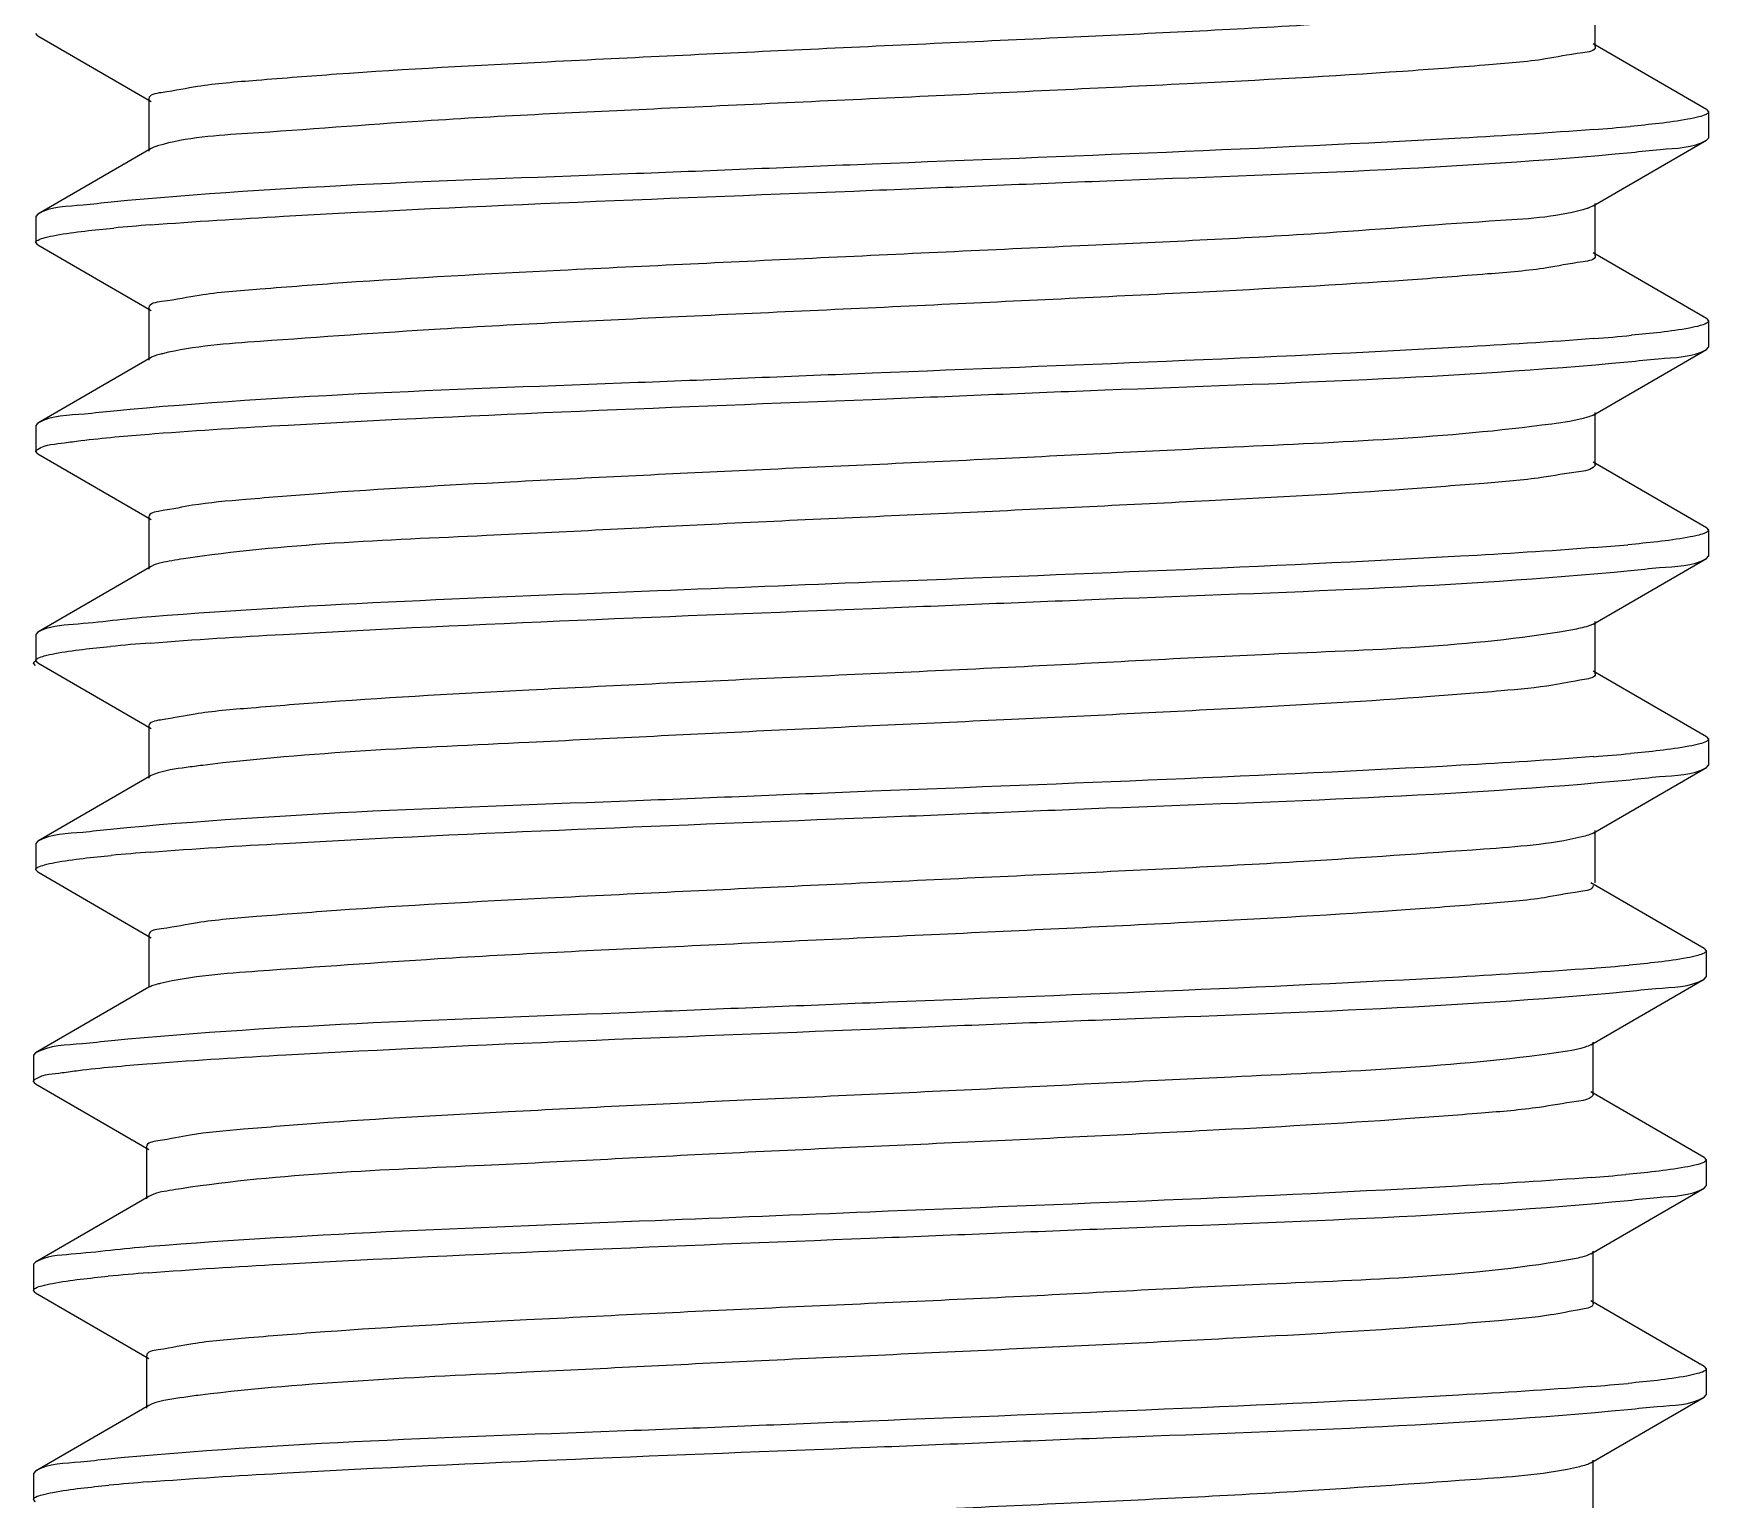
# Model space of a CAD drawing. Extents: x -1396510 to 1250330, y -1892470 to 1623980.
# Drawn here: x -1171017.2 to -1170940.9, y -61075 to -61008.2 of the extents above; entities that cross this region are included whole.
import ezdxf

# ---------------------------------------------------------------- set-up
doc = ezdxf.new("R2010")
doc.units = 0
doc.header["$LTSCALE"] = 1000
doc.header["$MEASUREMENT"] = 0

msp = doc.modelspace()

# ---------------------------------------------------------------- linework, layer by layer
at = {"linetype": 'Continuous'}
for p, q in [((-1170946.063, -61008.811), (-1170946.063, -61006.431)), ((-1171016.976, -61008.32), (-1171017.066, -61008.216)), ((-1171016.976, -61008.32), (-1171011.81, -61011.311)), ((-1170941.001, -61011.681), (-1170946.167, -61008.69)), ((-1171011.914, -61011.19), (-1171011.914, -61013.57)), ((-1170941.001, -61011.681), (-1170940.911, -61011.786)), ((-1170940.911, -61011.785), (-1170940.911, -61012.975)), ((-1170946.167, -61016.071), (-1170941.001, -61013.08)), ((-1170941.001, -61013.08), (-1170940.911, -61012.975)), ((-1171011.81, -61013.45), (-1171016.976, -61016.441)), ((-1170946.167, -61016.071), (-1170946.356, -61016.152)), ((-1170946.063, -61018.33), (-1170946.063, -61015.95)), ((-1171016.976, -61016.441), (-1171017.066, -61016.545)), ((-1171017.066, -61016.545), (-1171017.066, -61017.735)), ((-1171016.976, -61017.839), (-1171017.066, -61017.735)), ((-1171016.976, -61017.839), (-1171011.81, -61020.83)), ((-1170941.001, -61021.201), (-1170946.167, -61018.21)), ((-1171011.914, -61020.71), (-1171011.914, -61023.09)), ((-1170941.001, -61021.201), (-1170940.911, -61021.304)), ((-1170940.911, -61021.305), (-1170940.911, -61022.495)), ((-1171011.81, -61022.969), (-1171016.976, -61025.96)), ((-1170946.167, -61025.59), (-1170941.001, -61022.599)), ((-1170941.001, -61022.599), (-1170940.911, -61022.495)), ((-1171016.976, -61025.96), (-1171017.066, -61026.065)), ((-1171017.066, -61026.065), (-1171017.066, -61027.255)), ((-1170946.063, -61027.85), (-1170946.063, -61025.47)), ((-1171011.908, -61026.457), (-1171011.639, -61026.436)), ((-1171016.976, -61027.359), (-1171017.066, -61027.255)), ((-1171016.976, -61027.359), (-1171011.81, -61030.35)), ((-1170941.001, -61030.72), (-1170946.167, -61027.729)), ((-1171011.914, -61030.229), (-1171011.914, -61032.609)), ((-1170941.001, -61030.72), (-1170940.911, -61030.825)), ((-1170940.911, -61030.824), (-1170940.911, -61032.014)), ((-1170946.167, -61035.11), (-1170941.001, -61032.119)), ((-1170941.001, -61032.119), (-1170940.911, -61032.014)), ((-1171011.81, -61032.489), (-1171016.976, -61035.48)), ((-1170946.063, -61037.369), (-1170946.063, -61034.989)), ((-1171016.976, -61035.48), (-1171017.066, -61035.584)), ((-1171017.066, -61035.584), (-1171017.066, -61036.774)), ((-1171017.08, -61036.999), (-1171017.17, -61036.895)), ((-1171016.976, -61036.878), (-1171017.066, -61036.774)), ((-1171016.976, -61036.878), (-1171011.81, -61039.869)), ((-1170941.001, -61040.24), (-1170946.167, -61037.248)), ((-1171011.914, -61039.749), (-1171011.914, -61042.129)), ((-1170941.001, -61040.24), (-1170940.911, -61040.343)), ((-1170940.911, -61040.344), (-1170940.911, -61041.534)), ((-1171011.81, -61042.008), (-1171016.976, -61044.999)), ((-1171011.665, -61041.942), (-1171011.81, -61042.008)), ((-1170946.167, -61044.629), (-1170941.001, -61041.638)), ((-1170941.001, -61041.638), (-1170940.911, -61041.534)), ((-1171016.976, -61044.999), (-1171017.066, -61045.104)), ((-1171017.066, -61045.104), (-1171017.066, -61046.293)), ((-1170946.063, -61046.888), (-1170946.063, -61044.509)), ((-1171016.976, -61046.398), (-1171017.066, -61046.294)), ((-1171016.976, -61046.398), (-1171011.81, -61049.389)), ((-1170941.105, -61049.88), (-1170946.271, -61046.888)), ((-1171011.914, -61049.268), (-1171011.914, -61051.648)), ((-1170941.105, -61049.88), (-1170941.015, -61049.983)), ((-1170941.015, -61049.984), (-1170941.015, -61051.174)), ((-1170941.105, -61051.278), (-1170941.015, -61051.174)), ((-1171011.914, -61051.648), (-1171017.08, -61054.639)), ((-1170946.271, -61054.269), (-1170941.105, -61051.278)), ((-1170946.167, -61056.528), (-1170946.167, -61054.149)), ((-1171017.08, -61054.639), (-1171017.17, -61054.743)), ((-1171017.17, -61054.743), (-1171017.17, -61055.933)), ((-1171012.012, -61055.136), (-1171011.743, -61055.115)), ((-1171017.08, -61056.038), (-1171017.17, -61055.933)), ((-1171017.08, -61056.038), (-1171011.914, -61059.029)), ((-1170941.105, -61059.399), (-1170946.271, -61056.408)), ((-1171012.018, -61058.908), (-1171012.018, -61061.288)), ((-1170941.105, -61059.399), (-1170941.015, -61059.504)), ((-1170941.015, -61059.503), (-1170941.015, -61060.693)), ((-1170946.271, -61063.788), (-1170941.105, -61060.797)), ((-1170941.105, -61060.797), (-1170941.015, -61060.693)), ((-1171011.914, -61061.168), (-1171017.08, -61064.159)), ((-1171017.08, -61064.159), (-1171017.17, -61064.263)), ((-1170946.167, -61066.048), (-1170946.167, -61063.668)), ((-1171017.17, -61064.263), (-1171017.17, -61065.453)), ((-1171017.08, -61065.557), (-1171017.17, -61065.453)), ((-1171017.08, -61065.557), (-1171011.914, -61068.548)), ((-1170941.105, -61068.918), (-1170946.271, -61065.927)), ((-1171012.018, -61068.428), (-1171012.018, -61070.808)), ((-1170941.105, -61068.918), (-1170941.015, -61069.022)), ((-1170941.015, -61069.023), (-1170941.015, -61070.213)), ((-1170941.105, -61070.317), (-1170941.015, -61070.213)), ((-1171011.914, -61070.687), (-1171017.08, -61073.678)), ((-1171011.769, -61070.621), (-1171011.914, -61070.687)), ((-1170946.271, -61073.308), (-1170941.105, -61070.317)), ((-1170946.167, -61075.567), (-1170946.167, -61073.187)), ((-1171017.08, -61073.678), (-1171017.17, -61073.782)), ((-1171017.17, -61073.782), (-1171017.17, -61074.972)), ((-1171017.08, -61075.077), (-1171017.17, -61074.972))]:
    msp.add_line(p, q, dxfattribs=at)
for centre, radius, start, end in [((-1170954.543, -60904.682), 108.233, 274.45712, 275.33723), ((-1170947.074, -61014.073), 2.2, 287.90926, 289.04399), ((-1171003.475, -61124.339), 107.732, 94.45668, 95.34996), ((-1170954.423, -60915.635), 106.795, 274.45625, 275.37587), ((-1171010.109, -61027.769), 5.112, 103.46037, 104.33038), ((-1170954.74, -60921.375), 110.588, 274.45932, 275.27313), ((-1171003.75, -61140.1), 104.443, 94.4466, 95.44876), ((-1170954.522, -60933.489), 107.984, 274.45712, 275.34294), ((-1171003.686, -61150.387), 105.213, 94.4523, 95.42241), ((-1170954.527, -60944.313), 106.795, 274.45625, 275.37587), ((-1171010.213, -61056.447), 5.112, 103.46037, 104.33038), ((-1170954.844, -60950.054), 110.588, 274.45932, 275.27313), ((-1171003.854, -61168.779), 104.443, 94.4466, 95.44876), ((-1170954.627, -60962.168), 107.984, 274.45712, 275.34294), ((-1171003.79, -61179.066), 105.213, 94.4523, 95.42241)]:
    msp.add_arc(centre, radius, start, end, dxfattribs=at)
for points, knots in [([(-1170946.68, -61006.725), (-1170948.136, -61007.072), (-1170952.384, -61007.369), (-1170960.196, -61007.934), (-1170970.554, -61008.419), (-1170982.039, -61008.949), (-1170993.087, -61009.472), (-1171001.431, -61009.912), (-1171006.647, -61010.324), (-1171009.483, -61010.549), (-1171010.821, -61010.852), (-1171011.913, -61010.983), (-1171011.913, -61011.19)], [0, 0, 0, 0, 0.068576, 0.194029, 0.359725, 0.543506, 0.720761, 0.867753, 0.923531, 0.964877, 0.99049, 1, 1, 1, 1]), ([(-1170946.064, -61008.811), (-1170946.065, -61009.023), (-1170947.186, -61009.151), (-1170948.557, -61009.462), (-1170951.464, -61009.688), (-1170956.802, -61010.106), (-1170965.317, -61010.55), (-1170976.549, -61011.079), (-1170988.142, -61011.621), (-1170998.489, -61012.09), (-1171006.103, -61012.703), (-1171010.197, -61012.942), (-1171011.518, -61013.335)], [0, 0, 0, 0, 0.009703, 0.035887, 0.07813, 0.135078, 0.284815, 0.464601, 0.649729, 0.81476, 0.937049, 1, 1, 1, 1]), ([(-1170941.349, -61012.015), (-1170941.515, -61012.059), (-1170942.549, -61012.264), (-1170943.599, -61012.364), (-1170944.475, -61012.446)], [0, 0, 0, 0, 0.163341, 1, 1, 1, 1]), ([(-1170940.911, -61011.786), (-1170940.912, -61011.839), (-1170941.091, -61011.949), (-1170941.237, -61011.986), (-1170941.349, -61012.015)], [0, 0, 0, 0, 0.314295, 1, 1, 1, 1]), ([(-1170946.132, -61012.588), (-1170948.149, -61012.747), (-1170959.095, -61013.409), (-1170970.054, -61013.81), (-1170978.988, -61014.165)], [0, 0, 0, 0, 0.184553, 1, 1, 1, 1]), ([(-1170944.418, -61013.631), (-1170943.982, -61013.589), (-1170942.854, -61013.43), (-1170941.621, -61013.44), (-1170941.001, -61013.08)], [0, 0, 0, 0, 0.379133, 1, 1, 1, 1]), ([(-1171011.518, -61013.335), (-1171011.575, -61013.352), (-1171011.674, -61013.385), (-1171011.77, -61013.427), (-1171011.809, -61013.45)], [0, 0, 0, 0, 0.569522, 1, 1, 1, 1]), ([(-1170978.988, -61015.355), (-1170975.425, -61015.213), (-1170963.9, -61014.721), (-1170952.354, -61014.384), (-1170944.418, -61013.631)], [0, 0, 0, 0, 0.309073, 1, 1, 1, 1]), ([(-1170978.988, -61014.165), (-1170982.565, -61014.308), (-1170994.113, -61014.802), (-1171005.683, -61015.135), (-1171013.629, -61015.896)], [0, 0, 0, 0, 0.309586, 1, 1, 1, 1]), ([(-1171011.847, -61016.932), (-1171009.829, -61016.774), (-1170998.882, -61016.111), (-1170987.923, -61015.711), (-1170978.988, -61015.355)], [0, 0, 0, 0, 0.184541, 1, 1, 1, 1]), ([(-1171013.629, -61015.896), (-1171014.055, -61015.937), (-1171015.16, -61016.094), (-1171016.368, -61016.088), (-1171016.976, -61016.441)], [0, 0, 0, 0, 0.378727, 1, 1, 1, 1]), ([(-1170946.397, -61016.166), (-1170947.671, -61016.578), (-1170951.718, -61016.791), (-1170959.261, -61017.426), (-1170969.604, -61017.886), (-1170981.23, -61018.433), (-1170992.52, -61018.963), (-1171001.091, -61019.409), (-1171006.468, -61019.83), (-1171009.399, -61020.055), (-1171010.781, -61020.369), (-1171011.912, -61020.496), (-1171011.913, -61020.71)], [0, 0, 0, 0, 0.061098, 0.182334, 0.347135, 0.532706, 0.713328, 0.863975, 0.921317, 0.963856, 0.990226, 1, 1, 1, 1]), ([(-1171017.066, -61017.735), (-1171017.066, -61017.684), (-1171016.893, -61017.575), (-1171016.752, -61017.538), (-1171016.644, -61017.509)], [0, 0, 0, 0, 0.315177, 1, 1, 1, 1]), ([(-1171016.644, -61017.509), (-1171016.479, -61017.465), (-1171015.446, -61017.259), (-1171014.398, -61017.159), (-1171013.52, -61017.076)], [0, 0, 0, 0, 0.16229, 1, 1, 1, 1]), ([(-1170946.064, -61018.33), (-1170946.063, -61018.538), (-1170947.157, -61018.669), (-1170948.494, -61018.972), (-1170951.331, -61019.196), (-1170956.549, -61019.609), (-1170964.895, -61020.048), (-1170975.945, -61020.572), (-1170987.432, -61021.102), (-1170997.789, -61021.587), (-1171005.599, -61022.153), (-1171009.845, -61022.448), (-1171011.299, -61022.797)], [0, 0, 0, 0, 0.009517, 0.035128, 0.076492, 0.132277, 0.279305, 0.456588, 0.640385, 0.806077, 0.931494, 1, 1, 1, 1]), ([(-1170940.911, -61021.304), (-1170940.911, -61021.352), (-1170941.062, -61021.457), (-1170941.192, -61021.491), (-1170941.29, -61021.519)], [0, 0, 0, 0, 0.319254, 1, 1, 1, 1]), ([(-1170946.125, -61022.107), (-1170948.143, -61022.266), (-1170959.091, -61022.928), (-1170970.052, -61023.329), (-1170978.988, -61023.685)], [0, 0, 0, 0, 0.184509, 1, 1, 1, 1]), ([(-1170941.29, -61021.519), (-1170941.451, -61021.565), (-1170942.485, -61021.777), (-1170943.536, -61021.877), (-1170944.418, -61021.96)], [0, 0, 0, 0, 0.159053, 1, 1, 1, 1]), ([(-1171011.374, -61022.815), (-1171011.462, -61022.838), (-1171011.61, -61022.88), (-1171011.754, -61022.937), (-1171011.809, -61022.969)], [0, 0, 0, 0, 0.585672, 1, 1, 1, 1]), ([(-1170944.576, -61023.165), (-1170944.119, -61023.123), (-1170942.94, -61022.958), (-1170941.649, -61022.975), (-1170941.001, -61022.599)], [0, 0, 0, 0, 0.380051, 1, 1, 1, 1]), ([(-1170978.988, -61023.685), (-1170982.544, -61023.826), (-1170994.057, -61024.317), (-1171005.589, -61024.657), (-1171013.52, -61025.406)], [0, 0, 0, 0, 0.308784, 1, 1, 1, 1]), ([(-1170978.988, -61024.875), (-1170975.455, -61024.734), (-1170963.982, -61024.246), (-1170952.491, -61023.901), (-1170944.576, -61023.165)], [0, 0, 0, 0, 0.307895, 1, 1, 1, 1]), ([(-1171011.639, -61026.436), (-1171009.618, -61026.279), (-1170998.74, -61025.627), (-1170987.851, -61025.227), (-1170978.988, -61024.875)], [0, 0, 0, 0, 0.186017, 1, 1, 1, 1]), ([(-1171013.52, -61025.406), (-1171013.961, -61025.447), (-1171015.102, -61025.608), (-1171016.349, -61025.597), (-1171016.976, -61025.96)], [0, 0, 0, 0, 0.379378, 1, 1, 1, 1]), ([(-1170948.049, -61025.999), (-1170952.844, -61026.644), (-1170961.281, -61026.969), (-1170973.497, -61027.612), (-1170984.483, -61028.094), (-1170994.774, -61028.598), (-1171002.431, -61029.018), (-1171007.172, -61029.406), (-1171009.725, -61029.626), (-1171010.939, -61029.901), (-1171011.914, -61030.041), (-1171011.914, -61030.229)], [0, 0, 0, 0, 0.226556, 0.394464, 0.573122, 0.741029, 0.877994, 0.929534, 0.967621, 0.99116, 1, 1, 1, 1]), ([(-1170946.167, -61025.59), (-1170946.246, -61025.635), (-1170946.859, -61025.847), (-1170947.501, -61025.925), (-1170948.049, -61025.999)], [0, 0, 0, 0, 0.140461, 1, 1, 1, 1]), ([(-1171015.754, -61026.856), (-1171015.511, -61026.818), (-1171014.233, -61026.649), (-1171012.947, -61026.539), (-1171011.908, -61026.457)], [0, 0, 0, 0, 0.190958, 1, 1, 1, 1]), ([(-1171017.066, -61027.255), (-1171017.066, -61027.211), (-1171016.621, -61026.891), (-1171016.171, -61026.919), (-1171015.754, -61026.856)], [0, 0, 0, 0, 0.092798, 1, 1, 1, 1]), ([(-1170946.088, -61027.908), (-1170946.253, -61028.104), (-1170947.177, -61028.208), (-1170948.779, -61028.514), (-1170951.427, -61028.725), (-1170956.447, -61029.118), (-1170964.264, -61029.534), (-1170974.709, -61030.041), (-1170985.682, -61030.518), (-1170997.614, -61031.172), (-1171005.78, -61031.451), (-1171010.341, -61032.139)], [0, 0, 0, 0, 0.011937, 0.038615, 0.07957, 0.133598, 0.274096, 0.443272, 0.620779, 0.785256, 1, 1, 1, 1]), ([(-1170946.063, -61027.85), (-1170946.063, -61027.86), (-1170946.068, -61027.881), (-1170946.08, -61027.899), (-1170946.088, -61027.908)], [0, 0, 0, 0, 0.463467, 1, 1, 1, 1]), ([(-1170941.358, -61031.057), (-1170941.529, -61031.101), (-1170942.594, -61031.309), (-1170943.674, -61031.411), (-1170944.576, -61031.495)], [0, 0, 0, 0, 0.163149, 1, 1, 1, 1]), ([(-1170940.911, -61030.825), (-1170940.912, -61030.879), (-1170941.096, -61030.99), (-1170941.244, -61031.027), (-1170941.358, -61031.057)], [0, 0, 0, 0, 0.312916, 1, 1, 1, 1]), ([(-1171010.341, -61032.139), (-1171010.517, -61032.166), (-1171011.009, -61032.255), (-1171011.527, -61032.326), (-1171011.809, -61032.489)], [0, 0, 0, 0, 0.353551, 1, 1, 1, 1]), ([(-1170946.141, -61031.628), (-1170948.159, -61031.786), (-1170959.102, -61032.448), (-1170970.057, -61032.849), (-1170978.988, -61033.204)], [0, 0, 0, 0, 0.184619, 1, 1, 1, 1]), ([(-1170944.467, -61032.674), (-1170944.025, -61032.633), (-1170942.881, -61032.472), (-1170941.63, -61032.483), (-1170941.001, -61032.119)], [0, 0, 0, 0, 0.379419, 1, 1, 1, 1]), ([(-1170978.988, -61034.394), (-1170975.434, -61034.253), (-1170963.925, -61033.762), (-1170952.397, -61033.422), (-1170944.467, -61032.674)], [0, 0, 0, 0, 0.308711, 1, 1, 1, 1]), ([(-1170978.988, -61033.204), (-1170982.246, -61033.334), (-1170993.185, -61033.786), (-1171004.132, -61034.177), (-1171011.796, -61034.777)], [0, 0, 0, 0, 0.297814, 1, 1, 1, 1]), ([(-1171011.848, -61035.971), (-1171009.831, -61035.813), (-1170998.883, -61035.15), (-1170987.924, -61034.75), (-1170978.988, -61034.394)], [0, 0, 0, 0, 0.184504, 1, 1, 1, 1]), ([(-1171011.796, -61034.777), (-1171012.986, -61034.871), (-1171014.675, -61035.106), (-1171016.497, -61035.204), (-1171016.975, -61035.48)], [0, 0, 0, 0, 0.683777, 1, 1, 1, 1]), ([(-1170946.168, -61035.11), (-1170946.291, -61035.181), (-1170946.663, -61035.286), (-1170947.034, -61035.36), (-1170947.269, -61035.4)], [0, 0, 0, 0, 0.374139, 1, 1, 1, 1]), ([(-1170947.269, -61035.4), (-1170951.76, -61036.171), (-1170959.961, -61036.384), (-1170972.009, -61037.073), (-1170983.262, -61037.555), (-1170993.935, -61038.075), (-1171001.936, -61038.503), (-1171006.912, -61038.904), (-1171009.606, -61039.127), (-1171010.88, -61039.415), (-1171011.914, -61039.551), (-1171011.913, -61039.749)], [0, 0, 0, 0, 0.210773, 0.377666, 0.558838, 0.731273, 0.873076, 0.926648, 0.966309, 0.990838, 1, 1, 1, 1]), ([(-1171017.066, -61036.774), (-1171017.066, -61036.726), (-1171016.91, -61036.621), (-1171016.778, -61036.585), (-1171016.678, -61036.558)], [0, 0, 0, 0, 0.319044, 1, 1, 1, 1]), ([(-1171016.678, -61036.558), (-1171016.521, -61036.514), (-1171015.526, -61036.308), (-1171014.515, -61036.211), (-1171013.667, -61036.129)], [0, 0, 0, 0, 0.160861, 1, 1, 1, 1]), ([(-1171017.17, -61036.895), (-1171017.17, -61036.873), (-1171017.135, -61036.819), (-1171017.084, -61036.792), (-1171017.053, -61036.775)], [0, 0, 0, 0, 0.384576, 1, 1, 1, 1]), ([(-1170946.063, -61037.369), (-1170946.064, -61037.553), (-1170947.008, -61037.696), (-1170948.194, -61037.962), (-1170950.677, -61038.182), (-1170955.302, -61038.564), (-1170962.788, -61038.979), (-1170972.885, -61039.475), (-1170983.729, -61039.955), (-1170996.002, -61040.583), (-1171004.541, -61040.942), (-1171009.468, -61041.541)], [0, 0, 0, 0, 0.008683, 0.031763, 0.069103, 0.119686, 0.254361, 0.420111, 0.597552, 0.765912, 1, 1, 1, 1]), ([(-1170940.911, -61040.343), (-1170940.911, -61040.392), (-1170941.067, -61040.498), (-1170941.2, -61040.533), (-1170941.301, -61040.561)], [0, 0, 0, 0, 0.318137, 1, 1, 1, 1]), ([(-1170946.131, -61041.146), (-1170948.148, -61041.305), (-1170959.095, -61041.967), (-1170970.053, -61042.368), (-1170978.988, -61042.724)], [0, 0, 0, 0, 0.184538, 1, 1, 1, 1]), ([(-1170941.301, -61040.561), (-1170941.464, -61040.607), (-1170942.511, -61040.82), (-1170943.575, -61040.92), (-1170944.467, -61041.004)], [0, 0, 0, 0, 0.159502, 1, 1, 1, 1]), ([(-1171009.468, -61041.541), (-1171009.721, -61041.572), (-1171010.456, -61041.675), (-1171011.205, -61041.77), (-1171011.665, -61041.942)], [0, 0, 0, 0, 0.341642, 1, 1, 1, 1]), ([(-1170944.475, -61042.195), (-1170944.032, -61042.153), (-1170942.885, -61041.992), (-1170941.631, -61042.004), (-1170941.001, -61041.638)], [0, 0, 0, 0, 0.379512, 1, 1, 1, 1]), ([(-1170978.988, -61042.724), (-1170982.573, -61042.866), (-1170994.134, -61043.361), (-1171005.717, -61043.692), (-1171013.667, -61044.459)], [0, 0, 0, 0, 0.309919, 1, 1, 1, 1]), ([(-1170978.988, -61043.914), (-1170975.436, -61043.772), (-1170963.93, -61043.282), (-1170952.404, -61042.941), (-1170944.475, -61042.195)], [0, 0, 0, 0, 0.308641, 1, 1, 1, 1]), ([(-1171011.853, -61045.491), (-1171009.836, -61045.332), (-1170998.887, -61044.67), (-1170987.926, -61044.269), (-1170978.988, -61043.914)], [0, 0, 0, 0, 0.184493, 1, 1, 1, 1]), ([(-1171013.667, -61044.459), (-1171014.089, -61044.499), (-1171015.181, -61044.654), (-1171016.374, -61044.65), (-1171016.976, -61044.999)], [0, 0, 0, 0, 0.378482, 1, 1, 1, 1]), ([(-1170946.68, -61044.802), (-1170948.136, -61045.15), (-1170952.384, -61045.447), (-1170960.196, -61046.012), (-1170970.554, -61046.497), (-1170982.039, -61047.026), (-1170993.087, -61047.55), (-1171001.431, -61047.99), (-1171006.647, -61048.402), (-1171009.483, -61048.627), (-1171010.821, -61048.93), (-1171011.913, -61049.061), (-1171011.913, -61049.268)], [0, 0, 0, 0, 0.068576, 0.194029, 0.359725, 0.543506, 0.720761, 0.867753, 0.923531, 0.964877, 0.99049, 1, 1, 1, 1]), ([(-1170946.168, -61044.629), (-1170946.231, -61044.666), (-1170946.402, -61044.731), (-1170946.576, -61044.777), (-1170946.68, -61044.802)], [0, 0, 0, 0, 0.406881, 1, 1, 1, 1]), ([(-1171016.676, -61046.076), (-1171016.517, -61046.032), (-1171015.51, -61045.825), (-1171014.486, -61045.727), (-1171013.629, -61045.645)], [0, 0, 0, 0, 0.160696, 1, 1, 1, 1]), ([(-1171017.066, -61046.294), (-1171017.066, -61046.245), (-1171016.909, -61046.14), (-1171016.776, -61046.104), (-1171016.676, -61046.076)], [0, 0, 0, 0, 0.318595, 1, 1, 1, 1]), ([(-1170946.168, -61047.009), (-1170946.167, -61047.217), (-1170947.261, -61047.347), (-1170948.598, -61047.651), (-1170951.435, -61047.875), (-1170956.653, -61048.288), (-1170964.999, -61048.727), (-1170976.049, -61049.251), (-1170987.536, -61049.781), (-1170997.893, -61050.266), (-1171005.703, -61050.832), (-1171009.95, -61051.127), (-1171011.403, -61051.476)], [0, 0, 0, 0, 0.009517, 0.035128, 0.076492, 0.132277, 0.279305, 0.456588, 0.640385, 0.806077, 0.931494, 1, 1, 1, 1]), ([(-1170941.394, -61050.198), (-1170941.555, -61050.243), (-1170942.589, -61050.456), (-1170943.64, -61050.555), (-1170944.522, -61050.639)], [0, 0, 0, 0, 0.159053, 1, 1, 1, 1]), ([(-1170941.015, -61049.983), (-1170941.015, -61050.031), (-1170941.166, -61050.135), (-1170941.296, -61050.17), (-1170941.394, -61050.198)], [0, 0, 0, 0, 0.319254, 1, 1, 1, 1]), ([(-1170946.229, -61050.786), (-1170948.247, -61050.945), (-1170959.195, -61051.607), (-1170970.156, -61052.008), (-1170979.092, -61052.364)], [0, 0, 0, 0, 0.184509, 1, 1, 1, 1]), ([(-1171011.479, -61051.494), (-1171011.566, -61051.516), (-1171011.714, -61051.559), (-1171011.858, -61051.616), (-1171011.913, -61051.648)], [0, 0, 0, 0, 0.585672, 1, 1, 1, 1]), ([(-1170979.092, -61053.554), (-1170975.559, -61053.413), (-1170964.086, -61052.925), (-1170952.595, -61052.58), (-1170944.68, -61051.844)], [0, 0, 0, 0, 0.307895, 1, 1, 1, 1]), ([(-1170944.68, -61051.844), (-1170944.223, -61051.801), (-1170943.044, -61051.637), (-1170941.753, -61051.654), (-1170941.105, -61051.278)], [0, 0, 0, 0, 0.380051, 1, 1, 1, 1]), ([(-1170979.092, -61052.364), (-1170982.648, -61052.505), (-1170994.161, -61052.996), (-1171005.693, -61053.335), (-1171013.625, -61054.084)], [0, 0, 0, 0, 0.308784, 1, 1, 1, 1]), ([(-1171013.625, -61054.084), (-1171014.065, -61054.126), (-1171015.206, -61054.286), (-1171016.453, -61054.276), (-1171017.08, -61054.639)], [0, 0, 0, 0, 0.379378, 1, 1, 1, 1]), ([(-1171011.743, -61055.115), (-1171009.722, -61054.958), (-1170998.844, -61054.306), (-1170987.955, -61053.906), (-1170979.092, -61053.554)], [0, 0, 0, 0, 0.186017, 1, 1, 1, 1]), ([(-1170946.271, -61054.269), (-1170946.35, -61054.314), (-1170946.963, -61054.526), (-1170947.605, -61054.604), (-1170948.153, -61054.677)], [0, 0, 0, 0, 0.140461, 1, 1, 1, 1]), ([(-1170948.153, -61054.677), (-1170952.948, -61055.323), (-1170961.385, -61055.648), (-1170973.601, -61056.291), (-1170984.587, -61056.773), (-1170994.878, -61057.277), (-1171002.535, -61057.697), (-1171007.276, -61058.085), (-1171009.829, -61058.305), (-1171011.043, -61058.58), (-1171012.018, -61058.719), (-1171012.018, -61058.908)], [0, 0, 0, 0, 0.226556, 0.394464, 0.573122, 0.741029, 0.877994, 0.929534, 0.967621, 0.99116, 1, 1, 1, 1]), ([(-1171017.17, -61055.933), (-1171017.17, -61055.89), (-1171016.725, -61055.57), (-1171016.275, -61055.598), (-1171015.858, -61055.535)], [0, 0, 0, 0, 0.092798, 1, 1, 1, 1]), ([(-1171015.858, -61055.535), (-1171015.615, -61055.497), (-1171014.337, -61055.328), (-1171013.052, -61055.218), (-1171012.012, -61055.136)], [0, 0, 0, 0, 0.190958, 1, 1, 1, 1]), ([(-1170946.167, -61056.528), (-1170946.167, -61056.538), (-1170946.172, -61056.56), (-1170946.184, -61056.578), (-1170946.192, -61056.587)], [0, 0, 0, 0, 0.463467, 1, 1, 1, 1]), ([(-1170946.192, -61056.587), (-1170946.357, -61056.783), (-1170947.281, -61056.887), (-1170948.883, -61057.193), (-1170951.531, -61057.404), (-1170956.551, -61057.797), (-1170964.368, -61058.213), (-1170974.813, -61058.72), (-1170985.786, -61059.197), (-1170997.718, -61059.85), (-1171005.884, -61060.13), (-1171010.445, -61060.818)], [0, 0, 0, 0, 0.011937, 0.038615, 0.07957, 0.133598, 0.274096, 0.443272, 0.620779, 0.785256, 1, 1, 1, 1]), ([(-1170941.015, -61059.504), (-1170941.016, -61059.557), (-1170941.2, -61059.668), (-1170941.348, -61059.706), (-1170941.463, -61059.736)], [0, 0, 0, 0, 0.312916, 1, 1, 1, 1]), ([(-1170946.245, -61060.307), (-1170948.263, -61060.465), (-1170959.206, -61061.127), (-1170970.161, -61061.528), (-1170979.092, -61061.883)], [0, 0, 0, 0, 0.184619, 1, 1, 1, 1]), ([(-1170941.463, -61059.736), (-1170941.634, -61059.78), (-1170942.698, -61059.988), (-1170943.778, -61060.09), (-1170944.68, -61060.173)], [0, 0, 0, 0, 0.163149, 1, 1, 1, 1]), ([(-1171010.445, -61060.818), (-1171010.621, -61060.845), (-1171011.113, -61060.934), (-1171011.631, -61061.005), (-1171011.913, -61061.168)], [0, 0, 0, 0, 0.353551, 1, 1, 1, 1]), ([(-1170944.571, -61061.353), (-1170944.129, -61061.311), (-1170942.985, -61061.151), (-1170941.734, -61061.162), (-1170941.105, -61060.797)], [0, 0, 0, 0, 0.379419, 1, 1, 1, 1]), ([(-1170979.092, -61061.883), (-1170982.351, -61062.013), (-1170993.289, -61062.464), (-1171004.236, -61062.856), (-1171011.9, -61063.456)], [0, 0, 0, 0, 0.297814, 1, 1, 1, 1]), ([(-1170979.092, -61063.073), (-1170975.538, -61062.932), (-1170964.029, -61062.441), (-1170952.501, -61062.101), (-1170944.571, -61061.353)], [0, 0, 0, 0, 0.308711, 1, 1, 1, 1]), ([(-1171011.952, -61064.65), (-1171009.935, -61064.492), (-1170998.988, -61063.829), (-1170988.028, -61063.429), (-1170979.092, -61063.073)], [0, 0, 0, 0, 0.184504, 1, 1, 1, 1]), ([(-1171011.9, -61063.456), (-1171013.09, -61063.55), (-1171014.779, -61063.785), (-1171016.602, -61063.883), (-1171017.08, -61064.159)], [0, 0, 0, 0, 0.683777, 1, 1, 1, 1]), ([(-1170947.373, -61064.079), (-1170951.864, -61064.85), (-1170960.066, -61065.063), (-1170972.114, -61065.752), (-1170983.367, -61066.234), (-1170994.039, -61066.754), (-1171002.04, -61067.182), (-1171007.016, -61067.583), (-1171009.71, -61067.806), (-1171010.984, -61068.094), (-1171012.018, -61068.23), (-1171012.017, -61068.428)], [0, 0, 0, 0, 0.210773, 0.377666, 0.558838, 0.731273, 0.873076, 0.926648, 0.966309, 0.990838, 1, 1, 1, 1]), ([(-1170946.272, -61063.788), (-1170946.395, -61063.86), (-1170946.768, -61063.964), (-1170947.138, -61064.039), (-1170947.373, -61064.079)], [0, 0, 0, 0, 0.374139, 1, 1, 1, 1]), ([(-1171016.782, -61065.236), (-1171016.625, -61065.193), (-1171015.63, -61064.987), (-1171014.619, -61064.889), (-1171013.771, -61064.808)], [0, 0, 0, 0, 0.160861, 1, 1, 1, 1]), ([(-1171017.17, -61065.453), (-1171017.17, -61065.404), (-1171017.014, -61065.3), (-1171016.882, -61065.264), (-1171016.782, -61065.236)], [0, 0, 0, 0, 0.319044, 1, 1, 1, 1]), ([(-1170946.167, -61066.048), (-1170946.168, -61066.232), (-1170947.112, -61066.375), (-1170948.298, -61066.641), (-1170950.781, -61066.861), (-1170955.406, -61067.242), (-1170962.892, -61067.658), (-1170972.989, -61068.154), (-1170983.833, -61068.634), (-1170996.106, -61069.262), (-1171004.645, -61069.62), (-1171009.572, -61070.22)], [0, 0, 0, 0, 0.008683, 0.031763, 0.069103, 0.119686, 0.254361, 0.420111, 0.597552, 0.765912, 1, 1, 1, 1]), ([(-1170941.405, -61069.24), (-1170941.569, -61069.285), (-1170942.615, -61069.498), (-1170943.679, -61069.599), (-1170944.571, -61069.683)], [0, 0, 0, 0, 0.159502, 1, 1, 1, 1]), ([(-1170941.015, -61069.022), (-1170941.015, -61069.071), (-1170941.172, -61069.177), (-1170941.305, -61069.212), (-1170941.405, -61069.24)], [0, 0, 0, 0, 0.318137, 1, 1, 1, 1]), ([(-1171009.572, -61070.22), (-1171009.825, -61070.251), (-1171010.56, -61070.354), (-1171011.31, -61070.449), (-1171011.769, -61070.621)], [0, 0, 0, 0, 0.341642, 1, 1, 1, 1]), ([(-1170946.235, -61069.825), (-1170948.252, -61069.984), (-1170959.199, -61070.646), (-1170970.158, -61071.047), (-1170979.092, -61071.403)], [0, 0, 0, 0, 0.184538, 1, 1, 1, 1]), ([(-1170979.092, -61072.592), (-1170975.54, -61072.451), (-1170964.034, -61071.961), (-1170952.508, -61071.62), (-1170944.58, -61070.873)], [0, 0, 0, 0, 0.308641, 1, 1, 1, 1]), ([(-1170944.58, -61070.873), (-1170944.136, -61070.832), (-1170942.989, -61070.671), (-1170941.735, -61070.682), (-1170941.105, -61070.317)], [0, 0, 0, 0, 0.379512, 1, 1, 1, 1]), ([(-1170979.092, -61071.403), (-1170982.677, -61071.545), (-1170994.238, -61072.04), (-1171005.821, -61072.371), (-1171013.771, -61073.137)], [0, 0, 0, 0, 0.309919, 1, 1, 1, 1]), ([(-1171013.771, -61073.137), (-1171014.193, -61073.178), (-1171015.285, -61073.333), (-1171016.479, -61073.329), (-1171017.08, -61073.678)], [0, 0, 0, 0, 0.378482, 1, 1, 1, 1]), ([(-1171011.957, -61074.17), (-1171009.94, -61074.011), (-1170998.991, -61073.349), (-1170988.03, -61072.948), (-1170979.092, -61072.592)], [0, 0, 0, 0, 0.184493, 1, 1, 1, 1]), ([(-1170946.272, -61073.308), (-1170946.336, -61073.345), (-1170946.506, -61073.41), (-1170946.68, -61073.456), (-1170946.784, -61073.481)], [0, 0, 0, 0, 0.406881, 1, 1, 1, 1]), ([(-1170946.784, -61073.481), (-1170948.24, -61073.829), (-1170952.488, -61074.125), (-1170960.3, -61074.691), (-1170970.658, -61075.176), (-1170982.143, -61075.705), (-1170993.191, -61076.229), (-1171001.535, -61076.668), (-1171006.751, -61077.081), (-1171009.587, -61077.306), (-1171010.925, -61077.608), (-1171012.017, -61077.74), (-1171012.017, -61077.947)], [0, 0, 0, 0, 0.068576, 0.194029, 0.359725, 0.543506, 0.720761, 0.867753, 0.923531, 0.964877, 0.99049, 1, 1, 1, 1]), ([(-1171017.17, -61074.972), (-1171017.17, -61074.924), (-1171017.013, -61074.819), (-1171016.88, -61074.783), (-1171016.78, -61074.755)], [0, 0, 0, 0, 0.318595, 1, 1, 1, 1]), ([(-1171016.78, -61074.755), (-1171016.621, -61074.711), (-1171015.614, -61074.504), (-1171014.59, -61074.406), (-1171013.733, -61074.324)], [0, 0, 0, 0, 0.160696, 1, 1, 1, 1])]:
    msp.add_open_spline(points, degree=3, knots=knots, dxfattribs=at)

doc.saveas('drawing.dxf')
